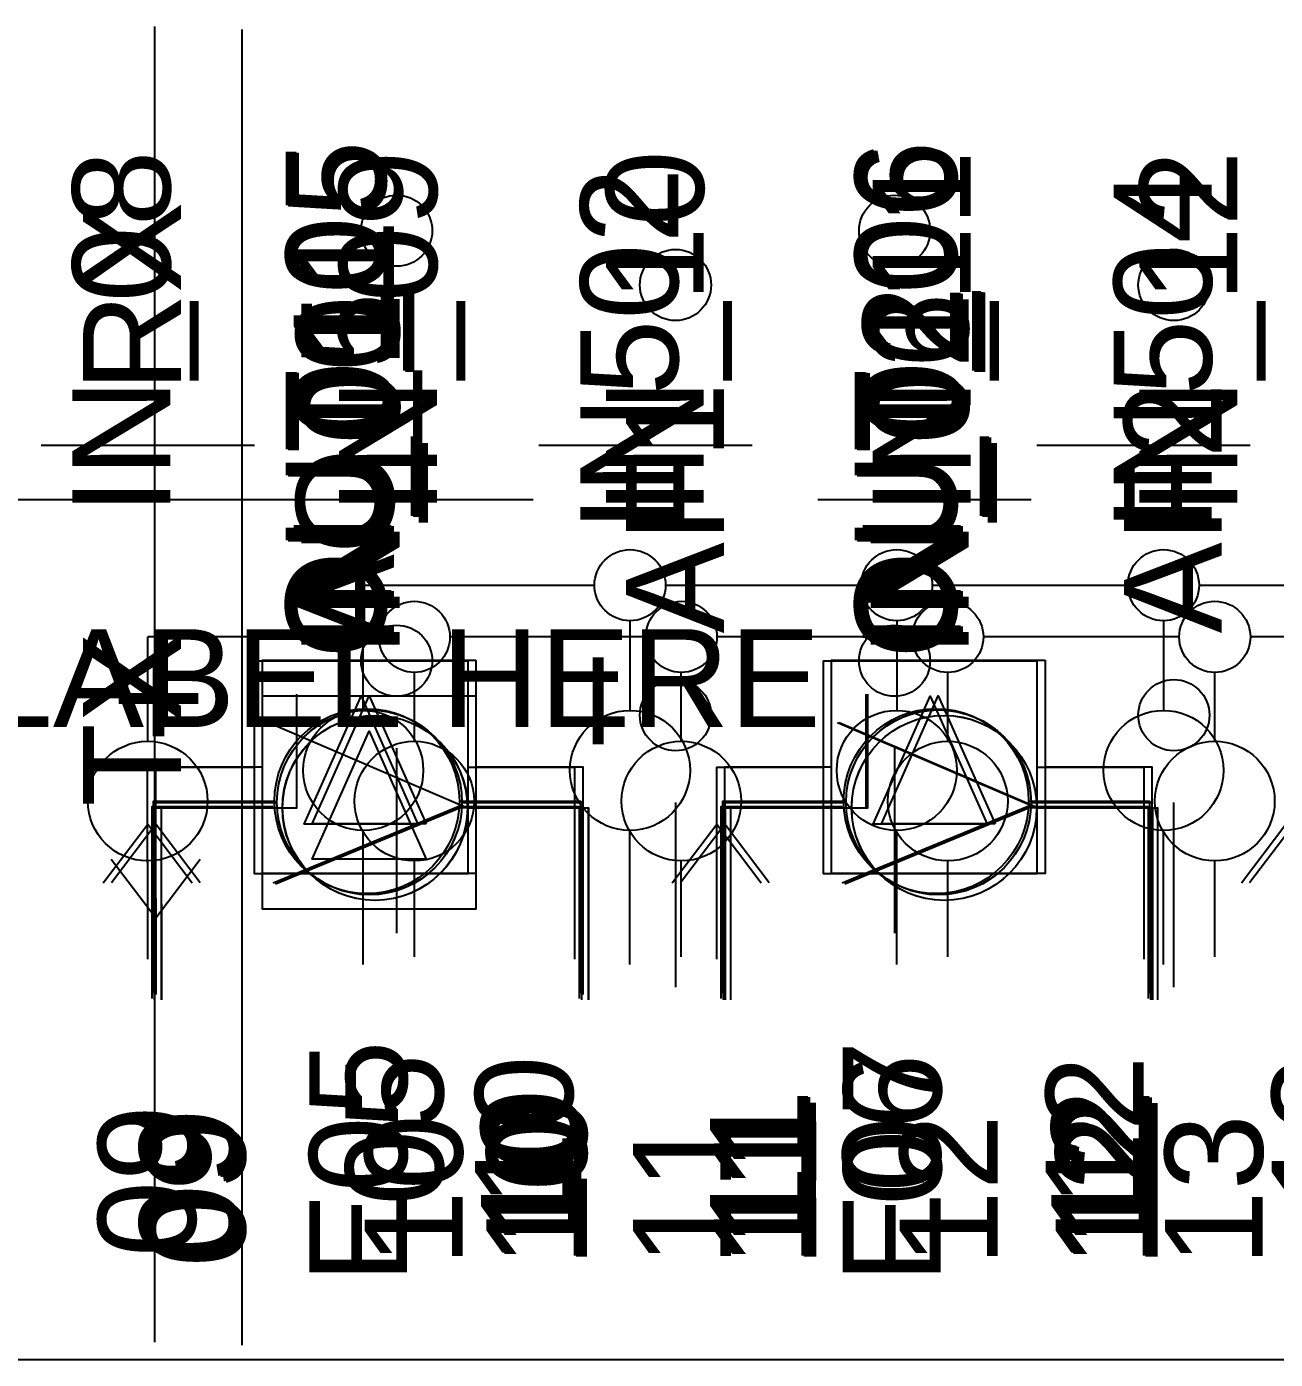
# Model space of a CAD drawing. Extents: x 1 to 47, y 1 to 35.
# Drawn here: x 29.466 to 30.344, y 11.39 to 12.327 of the extents above; entities that cross this region are included whole.
import ezdxf

# ---------------------------------------------------------------- set-up
doc = ezdxf.new("R2010")
doc.units = 0
doc.header["$MEASUREMENT"] = 0
for name, color, linetype in [('10_00______DWG_', 7, 'CONTINUOUS'), ('6_01__9-_0-___10__RTD_INPU', 7, 'CONTINUOUS'), ('6_02__9-_B-___10__RTD_INPU', 7, 'CONTINUOUS'), ('6_03__9-_1-___10__RTD_INPU', 7, 'CONTINUOUS'), ('6_04__9-_C-___10__RTD_INPU', 7, 'CONTINUOUS'), ('6_05__9-_D-___10__RTD_INPU', 7, 'CONTINUOUS'), ('6_06__9-_2A___10__RTD_INPU', 7, 'CONTINUOUS'), ('6_07__9-_2B___10__RTD_INPU', 7, 'CONTINUOUS'), ('6_08__9-_2C___10__RTD_INPU', 7, 'CONTINUOUS'), ('6_09__9-_2D___10__RTD_INPU', 7, 'CONTINUOUS'), ('6_10__9-_2G___10__RTD_INPU', 7, 'CONTINUOUS'), ('6_11__9-_3-___10__RTD_INPU', 7, 'CONTINUOUS'), ('6_12__9-_4-___10__RTD_INPU', 7, 'CONTINUOUS'), ('6_13__9-_5-___10__RTD_INPU', 7, 'CONTINUOUS'), ('6_14__9-_6-___10__RTD_INPU', 7, 'CONTINUOUS'), ('6_15__9-_70___10__RTD_INPU', 7, 'CONTINUOUS'), ('6_16__9-_L0___10__RTD_INPU', 7, 'CONTINUOUS'), ('6_17__9-_77___10__RTD_INPU', 7, 'CONTINUOUS'), ('6_18__9-_7-___10__RTD_INPU', 7, 'CONTINUOUS'), ('6_19__9-_L-___10__RTD_INPU', 7, 'CONTINUOUS'), ('7_01__0-__EMPTY', 7, 'CONTINUOUS'), ('7_02__B-___3__DI___4__DO__', 7, 'CONTINUOUS'), ('7_03__1-___4__DI___4__DO__', 7, 'CONTINUOUS'), ('7_04__C-___4__DI___4__DO__', 7, 'CONTINUOUS'), ('7_05__D-___4__DI___3__DO__', 7, 'CONTINUOUS'), ('7_06__2A___8__FORM_A_DO', 7, 'CONTINUOUS'), ('7_07__2B___8__FORM_B_DO', 7, 'CONTINUOUS'), ('7_08__2C___8__DO__6__FORM_', 7, 'CONTINUOUS'), ('7_09__2D___8__DO__2__FORM_', 7, 'CONTINUOUS'), ('7_10__2G___8__DO__4__FORM_', 7, 'CONTINUOUS'), ('7_11__3-___8__DI', 7, 'CONTINUOUS'), ('7_12__4-___14__DI', 7, 'CONTINUOUS'), ('7_13__5-___8__AI', 7, 'CONTINUOUS'), ('7_14__6-___4__AI____4__AO', 7, 'CONTINUOUS'), ('7_15__70___2__AVI____4__AF', 7, 'CONTINUOUS'), ('7_16__L0___2__LEA_AVI____4', 7, 'CONTINUOUS'), ('7_17__77___8__AFDI', 7, 'CONTINUOUS'), ('7_18__7-___2__AVI____7__DI', 7, 'CONTINUOUS'), ('7_19__L-___2__AVI____7__DI', 7, 'CONTINUOUS')]:
    doc.layers.add(name, color=color, linetype=linetype)
doc.styles.add('ARIAL', font='arial.ttf')

msp = doc.modelspace()

# ---------------------------------------------------------------- linework, layer by layer
at = {"layer": '10_00______DWG_'}
msp.add_lwpolyline([(27.43118, 11.3902), (31.30112, 11.3902)], dxfattribs=at)
at = {"layer": '6_02__9-_B-___10__RTD_INPU'}
for points in [[(29.78182, 11.85678), (29.78182, 11.70679), (29.63184, 11.70679), (29.63184, 11.85678), (29.78182, 11.85678)], [(29.7468, 11.7418), (29.66681, 11.7418), (29.70682, 11.83179), (29.7468, 11.7418)], [(29.55676, 11.64681), (29.55674, 11.78179), (29.63181, 11.78179)], [(29.78185, 11.78179), (29.85695, 11.78179), (29.85695, 11.64681)], [(29.95705, 11.64681), (29.95702, 11.78179), (30.04201, 11.78179)], [(30.17203, 11.78179), (30.25701, 11.78179), (30.25701, 11.64681)], [(29.52554, 11.7418), (29.55678, 11.70058), (29.58799, 11.7418)]]:
    msp.add_lwpolyline(points, dxfattribs=at)
msp.add_circle((30.10704, 11.78179), 0.06501, dxfattribs=at)
at = {"layer": '6_03__9-_1-___10__RTD_INPU'}
for points in [[(29.56094, 11.64293), (29.56091, 11.77791), (29.64592, 11.77791)], [(29.77594, 11.77791), (29.86093, 11.77791), (29.86093, 11.64293)], [(29.96103, 11.64293), (29.961, 11.77791), (30.04599, 11.77791)], [(30.17601, 11.77791), (30.261, 11.77791), (30.261, 11.64293)]]:
    msp.add_lwpolyline(points, dxfattribs=at)
for centre in [(29.71093, 11.77791), (30.111, 11.77791)]:
    msp.add_circle(centre, 0.06501, dxfattribs=at)
at = {"layer": '6_04__9-_C-___10__RTD_INPU'}
for points in [[(29.55696, 11.64688), (29.55693, 11.78186), (29.64194, 11.78186)], [(29.77196, 11.78186), (29.85695, 11.78186), (29.85695, 11.64688)], [(29.95705, 11.64688), (29.95702, 11.78186), (30.04201, 11.78186)], [(30.17203, 11.78186), (30.25701, 11.78186), (30.25701, 11.64688)]]:
    msp.add_lwpolyline(points, dxfattribs=at)
for centre in [(29.70695, 11.78186), (30.10704, 11.78186)]:
    msp.add_circle(centre, 0.06501, dxfattribs=at)
at = {"layer": '6_05__9-_D-___10__RTD_INPU'}
for points in [[(29.55523, 11.64769), (29.55521, 11.78267), (29.64022, 11.78267)], [(29.77024, 11.78267), (29.85523, 11.78267), (29.85523, 11.64769)], [(29.95533, 11.64769), (29.9553, 11.78267), (30.04029, 11.78267)], [(30.1703, 11.78267), (30.25529, 11.78267), (30.25529, 11.64769)]]:
    msp.add_lwpolyline(points, dxfattribs=at)
for centre in [(29.70523, 11.78267), (30.10532, 11.78267)]:
    msp.add_circle(centre, 0.06501, dxfattribs=at)
at = {"layer": '6_06__9-_2A___10__RTD_INPU'}
for points in [[(29.55424, 11.64382), (29.55424, 11.7788), (29.63933, 11.7788)], [(29.63939, 11.72512), (29.76935, 11.7788), (29.85434, 11.7788), (29.85434, 11.64382)], [(29.95422, 11.64382), (29.95422, 11.7788), (30.03932, 11.7788)], [(30.03937, 11.72512), (30.16933, 11.7788), (30.25432, 11.7788), (30.25432, 11.64382)]]:
    msp.add_lwpolyline(points, dxfattribs=at)
at = {"layer": '6_07__9-_2B___10__RTD_INPU'}
for points in [[(29.55596, 11.6429), (29.55596, 11.77795), (29.55596, 11.77795), (29.65598, 11.77793), (29.656, 11.85792)], [(29.95717, 11.6429), (29.95717, 11.77795), (29.95717, 11.77795), (30.0572, 11.77793), (30.05721, 11.85792)], [(29.63601, 11.83793), (29.77601, 11.77793), (29.85606, 11.77793), (29.85606, 11.64294)], [(30.03722, 11.83793), (30.17722, 11.77793), (30.25727, 11.77793), (30.25727, 11.64294)]]:
    msp.add_lwpolyline(points, dxfattribs=at)
at = {"layer": '6_08__9-_2C___10__RTD_INPU'}
for points in [[(29.55589, 11.64314), (29.55589, 11.77812), (29.64099, 11.77812)], [(29.64104, 11.72444), (29.771, 11.77812), (29.85599, 11.77812), (29.85599, 11.64314)], [(29.95587, 11.64314), (29.95587, 11.77812), (30.04097, 11.77812)], [(30.04102, 11.72444), (30.17099, 11.77812), (30.25598, 11.77812), (30.25598, 11.64314)]]:
    msp.add_lwpolyline(points, dxfattribs=at)
at = {"layer": '6_09__9-_2D___10__RTD_INPU'}
for points in [[(29.55596, 11.64286), (29.55596, 11.77791), (29.55596, 11.77791), (29.65598, 11.77789), (29.656, 11.85788)], [(29.95602, 11.64286), (29.95602, 11.77791), (29.95602, 11.77791), (30.05604, 11.77789), (30.05606, 11.85788)], [(29.63601, 11.83789), (29.77601, 11.77789), (29.85606, 11.77789), (29.85606, 11.6429)], [(30.03607, 11.83789), (30.17607, 11.77789), (30.25612, 11.77789), (30.25612, 11.6429)]]:
    msp.add_lwpolyline(points, dxfattribs=at)
at = {"layer": '6_10__9-_2G___10__RTD_INPU'}
for points in [[(29.55596, 11.64286), (29.55596, 11.77791), (29.55596, 11.77791), (29.65598, 11.77789), (29.656, 11.85788)], [(29.95602, 11.64286), (29.95602, 11.77791), (29.95602, 11.77791), (30.05604, 11.77789), (30.05606, 11.85788)], [(29.63601, 11.83789), (29.77601, 11.77789), (29.85606, 11.77789), (29.85606, 11.6429)], [(30.03607, 11.83789), (30.17607, 11.77789), (30.25612, 11.77789), (30.25612, 11.6429)]]:
    msp.add_lwpolyline(points, dxfattribs=at)
at = {"layer": '6_11__9-_3-___10__RTD_INPU'}
for points in [[(29.56081, 11.6429), (29.56079, 11.77789), (29.64578, 11.77789)], [(29.77579, 11.77789), (29.86078, 11.77789), (29.86078, 11.6429)], [(29.96092, 11.6429), (29.96089, 11.77789), (30.04588, 11.77789)], [(30.1759, 11.77789), (30.26089, 11.77789), (30.26089, 11.6429)]]:
    msp.add_lwpolyline(points, dxfattribs=at)
for centre in [(29.71081, 11.77789), (30.11092, 11.77789)]:
    msp.add_circle(centre, 0.06501, dxfattribs=at)
at = {"layer": '6_12__9-_4-___10__RTD_INPU'}
for points in [[(29.55113, 11.82474), (29.55113, 11.89815)], [(29.71354, 11.89815), (29.55113, 11.89815)], [(29.9012, 11.89815), (29.76354, 11.89815)], [(30.08852, 11.89815), (29.9512, 11.89815)], [(30.27617, 11.89815), (30.13852, 11.89815)], [(30.46349, 11.89815), (30.32617, 11.89815)], [(29.73854, 11.82474), (29.73854, 11.87315)], [(29.9262, 11.82474), (29.9262, 11.87315)], [(30.11352, 11.82474), (30.11352, 11.87315)], [(30.30117, 11.82474), (30.30117, 11.87315)], [(29.55113, 11.67315), (29.5512, 11.7406)], [(29.73854, 11.67315), (29.73854, 11.7406)], [(29.9262, 11.67315), (29.9262, 11.7406)], [(30.11352, 11.67315), (30.11352, 11.7406)], [(30.30117, 11.67315), (30.30117, 11.7406)]]:
    msp.add_lwpolyline(points, dxfattribs=at)
for centre, radius in [((29.73854, 11.89815), 0.025), ((29.9262, 11.89815), 0.025), ((30.11352, 11.89815), 0.025), ((30.30117, 11.89815), 0.025), ((29.55115, 11.78267), 0.04207), ((29.73854, 11.78267), 0.04207), ((29.9262, 11.78267), 0.04207), ((30.11352, 11.78267), 0.04207), ((30.30117, 11.78267), 0.04207)]:
    msp.add_circle(centre, radius, dxfattribs=at)
at = {"layer": '6_13__9-_5-___10__RTD_INPU'}
for points in [[(29.77609, 11.88143), (29.77609, 11.73145), (29.62612, 11.73145), (29.62612, 11.88143), (29.77609, 11.88143)], [(30.17616, 11.88143), (30.17616, 11.73145), (30.02617, 11.73145), (30.02617, 11.88143), (30.17616, 11.88143)], [(29.74107, 11.76644), (29.66107, 11.76644), (29.70109, 11.85645), (29.74107, 11.76644)], [(30.14114, 11.76644), (30.06114, 11.76644), (30.10115, 11.85645), (30.14114, 11.76644)], [(29.5511, 11.67147), (29.55107, 11.80645), (29.62609, 11.80645)], [(29.77612, 11.80645), (29.85122, 11.80645), (29.85122, 11.67147)], [(29.9511, 11.67147), (29.95107, 11.80645), (30.02615, 11.80645)], [(30.17618, 11.80645), (30.25128, 11.80645), (30.25128, 11.67147)], [(29.51988, 11.72523), (29.55111, 11.76647), (29.58231, 11.72523)], [(29.91988, 11.72523), (29.95111, 11.76647), (29.98232, 11.72523)], [(30.31994, 11.72523), (30.35118, 11.76647), (30.38239, 11.72523)]]:
    msp.add_lwpolyline(points, dxfattribs=at)
at = {"layer": '6_14__9-_6-___10__RTD_INPU'}
for points in [[(29.78178, 11.88175), (29.78178, 11.73177), (29.63181, 11.73177), (29.63181, 11.88175), (29.78178, 11.88175)], [(30.18185, 11.88175), (30.18185, 11.73177), (30.03186, 11.73177), (30.03186, 11.88175), (30.18185, 11.88175)], [(29.74676, 11.76676), (29.66676, 11.76676), (29.70678, 11.85677), (29.74676, 11.76676)], [(30.14683, 11.76676), (30.06683, 11.76676), (30.10684, 11.85677), (30.14683, 11.76676)], [(29.55679, 11.67179), (29.55677, 11.80678), (29.63178, 11.80678)], [(29.78181, 11.80678), (29.85691, 11.80678), (29.85691, 11.67179)], [(29.95679, 11.67179), (29.95676, 11.80678), (30.03184, 11.80678)], [(30.18187, 11.80678), (30.25697, 11.80678), (30.25697, 11.67179)], [(29.52557, 11.72556), (29.55681, 11.76679), (29.588, 11.72556)], [(29.92557, 11.72556), (29.9568, 11.76679), (29.98801, 11.72556)], [(30.32563, 11.72556), (30.35687, 11.76679), (30.38808, 11.72556)]]:
    msp.add_lwpolyline(points, dxfattribs=at)
at = {"layer": '6_15__9-_70___10__RTD_INPU'}
for points in [[(29.61737, 12.32521), (29.61737, 11.40021)], [(29.16196, 11.99483), (29.82211, 11.99483)], [(30.02212, 11.99483), (30.17207, 11.99483)], [(29.92211, 11.78182), (29.92211, 11.65183)], [(30.27208, 11.78182), (30.27208, 11.65183)]]:
    msp.add_lwpolyline(points, dxfattribs=at)
for centre in [(29.92211, 12.14555), (30.2724, 12.14555), (29.92211, 11.84311), (30.2724, 11.84311)]:
    msp.add_circle(centre, 0.02501, dxfattribs=at)
at = {"layer": '6_16__9-_L0___10__RTD_INPU'}
for points in [[(29.61737, 12.32521), (29.61737, 11.40021)], [(29.16196, 11.99483), (29.82211, 11.99483)], [(30.02212, 11.99483), (30.17207, 11.99483)], [(29.92211, 11.78182), (29.92211, 11.65183)], [(30.27208, 11.78182), (30.27208, 11.65183)]]:
    msp.add_lwpolyline(points, dxfattribs=at)
for centre in [(29.92211, 12.14555), (30.2724, 12.14555), (29.92211, 11.84311), (30.2724, 11.84311)]:
    msp.add_circle(centre, 0.02501, dxfattribs=at)
at = {"layer": '6_17__9-_77___10__RTD_INPU'}
for points in [[(29.47614, 12.03299), (29.6261, 12.03299)], [(29.82613, 12.03299), (29.97609, 12.03299)], [(30.17615, 12.03299), (30.32611, 12.03299)], [(29.72609, 11.81994), (29.72609, 11.68995)], [(30.07611, 11.81994), (30.07611, 11.68995)]]:
    msp.add_lwpolyline(points, dxfattribs=at)
for centre in [(29.72609, 12.18371), (30.07611, 12.18371), (29.72609, 11.88137), (30.07611, 11.88137)]:
    msp.add_circle(centre, 0.025, dxfattribs=at)
at = {"layer": '6_18__9-_7-___10__RTD_INPU'}
for points in [[(29.55588, 12.3272), (29.55588, 11.4022)], [(29.70261, 11.84653), (29.70261, 11.9345), (29.86513, 11.9345)], [(29.9151, 11.9345), (30.05261, 11.9345)], [(30.1026, 11.9345), (30.24011, 11.9345)], [(30.2901, 11.9345), (30.42761, 11.9345)], [(29.89011, 11.9095), (29.89011, 11.84653)], [(30.07761, 11.9095), (30.07761, 11.84653)], [(30.26511, 11.9095), (30.26511, 11.84653)], [(29.70261, 11.66784), (29.70261, 11.76204)], [(29.89011, 11.66784), (29.89011, 11.76204)], [(30.07761, 11.66784), (30.07761, 11.76204)], [(30.26511, 11.66784), (30.26511, 11.76204)]]:
    msp.add_lwpolyline(points, dxfattribs=at)
for centre, radius in [((29.89011, 11.9345), 0.025), ((30.07761, 11.9345), 0.025), ((30.26511, 11.9345), 0.025), ((29.70261, 11.80429), 0.04219), ((29.89011, 11.80429), 0.04219), ((30.07761, 11.80429), 0.04219), ((30.26511, 11.80429), 0.04219)]:
    msp.add_circle(centre, radius, dxfattribs=at)
at = {"layer": '6_19__9-_L-___10__RTD_INPU'}
for points in [[(29.55588, 12.3272), (29.55588, 11.4022)], [(29.70261, 11.84653), (29.70261, 11.9345), (29.86513, 11.9345)], [(29.9151, 11.9345), (30.05261, 11.9345)], [(30.1026, 11.9345), (30.24011, 11.9345)], [(30.2901, 11.9345), (30.42761, 11.9345)], [(29.89011, 11.9095), (29.89011, 11.84653)], [(30.07761, 11.9095), (30.07761, 11.84653)], [(30.26511, 11.9095), (30.26511, 11.84653)], [(29.70261, 11.66784), (29.70261, 11.76204)], [(29.89011, 11.66784), (29.89011, 11.76204)], [(30.07761, 11.66784), (30.07761, 11.76204)], [(30.26511, 11.66784), (30.26511, 11.76204)]]:
    msp.add_lwpolyline(points, dxfattribs=at)
for centre, radius in [((29.89011, 11.9345), 0.025), ((30.07761, 11.9345), 0.025), ((30.26511, 11.9345), 0.025), ((29.70261, 11.80429), 0.04219), ((29.89011, 11.80429), 0.04219), ((30.07761, 11.80429), 0.04219), ((30.26511, 11.80429), 0.04219)]:
    msp.add_circle(centre, radius, dxfattribs=at)
at = {"layer": '7_02__B-___3__DI___4__DO__'}
for points in [[(29.78182, 11.85678), (29.78182, 11.70679), (29.63184, 11.70679), (29.63184, 11.85678), (29.78182, 11.85678)], [(29.7468, 11.7418), (29.66681, 11.7418), (29.70682, 11.83179), (29.7468, 11.7418)], [(29.55676, 11.64681), (29.55674, 11.78179), (29.63181, 11.78179)], [(29.78185, 11.78179), (29.85695, 11.78179), (29.85695, 11.64681)], [(29.95705, 11.64681), (29.95702, 11.78179), (30.04201, 11.78179)], [(30.17203, 11.78179), (30.25701, 11.78179), (30.25701, 11.64681)], [(29.52554, 11.7418), (29.55678, 11.70058), (29.58799, 11.7418)]]:
    msp.add_lwpolyline(points, dxfattribs=at)
msp.add_circle((30.10704, 11.78179), 0.06501, dxfattribs=at)
at = {"layer": '7_03__1-___4__DI___4__DO__'}
for points in [[(29.56094, 11.64293), (29.56091, 11.77791), (29.64592, 11.77791)], [(29.77594, 11.77791), (29.86093, 11.77791), (29.86093, 11.64293)], [(29.96103, 11.64293), (29.961, 11.77791), (30.04599, 11.77791)], [(30.17601, 11.77791), (30.261, 11.77791), (30.261, 11.64293)]]:
    msp.add_lwpolyline(points, dxfattribs=at)
for centre in [(29.71093, 11.77791), (30.111, 11.77791)]:
    msp.add_circle(centre, 0.06501, dxfattribs=at)
at = {"layer": '7_04__C-___4__DI___4__DO__'}
for points in [[(29.55696, 11.64681), (29.55693, 11.78179), (29.64194, 11.78179)], [(29.77196, 11.78179), (29.85695, 11.78179), (29.85695, 11.64681)], [(29.95705, 11.64681), (29.95702, 11.78179), (30.04201, 11.78179)], [(30.17203, 11.78179), (30.25701, 11.78179), (30.25701, 11.64681)]]:
    msp.add_lwpolyline(points, dxfattribs=at)
for centre in [(29.70695, 11.78179), (30.10704, 11.78179)]:
    msp.add_circle(centre, 0.06501, dxfattribs=at)
at = {"layer": '7_05__D-___4__DI___3__DO__'}
for points in [[(29.55523, 11.64769), (29.55521, 11.78267), (29.64022, 11.78267)], [(29.77024, 11.78267), (29.85523, 11.78267), (29.85523, 11.64769)], [(29.95533, 11.64769), (29.9553, 11.78267), (30.04029, 11.78267)], [(30.1703, 11.78267), (30.25529, 11.78267), (30.25529, 11.64769)]]:
    msp.add_lwpolyline(points, dxfattribs=at)
for centre in [(29.70523, 11.78267), (30.10532, 11.78267)]:
    msp.add_circle(centre, 0.06501, dxfattribs=at)
at = {"layer": '7_06__2A___8__FORM_A_DO'}
for points in [[(29.55424, 11.64382), (29.55424, 11.7788), (29.63933, 11.7788)], [(29.63939, 11.72512), (29.76935, 11.7788), (29.85434, 11.7788), (29.85434, 11.64382)], [(29.95422, 11.64382), (29.95422, 11.7788), (30.03932, 11.7788)], [(30.03937, 11.72512), (30.16933, 11.7788), (30.25432, 11.7788), (30.25432, 11.64382)]]:
    msp.add_lwpolyline(points, dxfattribs=at)
at = {"layer": '7_07__2B___8__FORM_B_DO'}
for points in [[(29.55596, 11.6429), (29.55596, 11.77795), (29.55596, 11.77795), (29.65598, 11.77793), (29.656, 11.85792)], [(29.95717, 11.6429), (29.95717, 11.77795), (29.95717, 11.77795), (30.0572, 11.77793), (30.05721, 11.85792)], [(29.63601, 11.83793), (29.77601, 11.77793), (29.85606, 11.77793), (29.85606, 11.64294)], [(30.03722, 11.83793), (30.17722, 11.77793), (30.25727, 11.77793), (30.25727, 11.64294)]]:
    msp.add_lwpolyline(points, dxfattribs=at)
at = {"layer": '7_08__2C___8__DO__6__FORM_'}
for points in [[(29.55589, 11.64314), (29.55589, 11.77812), (29.64099, 11.77812)], [(29.64104, 11.72444), (29.771, 11.77812), (29.85599, 11.77812), (29.85599, 11.64314)], [(29.95587, 11.64314), (29.95587, 11.77812), (30.04097, 11.77812)], [(30.04102, 11.72444), (30.17099, 11.77812), (30.25598, 11.77812), (30.25598, 11.64314)]]:
    msp.add_lwpolyline(points, dxfattribs=at)
at = {"layer": '7_09__2D___8__DO__2__FORM_'}
for points in [[(29.55596, 11.64286), (29.55596, 11.77791), (29.55596, 11.77791), (29.65598, 11.77789), (29.656, 11.85788)], [(29.95602, 11.64286), (29.95602, 11.77791), (29.95602, 11.77791), (30.05604, 11.77789), (30.05606, 11.85788)], [(29.63601, 11.83789), (29.77601, 11.77789), (29.85606, 11.77789), (29.85606, 11.6429)], [(30.03607, 11.83789), (30.17607, 11.77789), (30.25612, 11.77789), (30.25612, 11.6429)]]:
    msp.add_lwpolyline(points, dxfattribs=at)
at = {"layer": '7_10__2G___8__DO__4__FORM_'}
for points in [[(29.55596, 11.64286), (29.55596, 11.77791), (29.55596, 11.77791), (29.65598, 11.77789), (29.656, 11.85788)], [(29.95602, 11.64286), (29.95602, 11.77791), (29.95602, 11.77791), (30.05604, 11.77789), (30.05606, 11.85788)], [(29.63601, 11.83789), (29.77601, 11.77789), (29.85606, 11.77789), (29.85606, 11.6429)], [(30.03607, 11.83789), (30.17607, 11.77789), (30.25612, 11.77789), (30.25612, 11.6429)]]:
    msp.add_lwpolyline(points, dxfattribs=at)
at = {"layer": '7_11__3-___8__DI'}
for points in [[(29.56081, 11.6429), (29.56079, 11.77789), (29.64578, 11.77789)], [(29.77579, 11.77789), (29.86078, 11.77789), (29.86078, 11.6429)], [(29.96092, 11.6429), (29.96089, 11.77789), (30.04588, 11.77789)], [(30.1759, 11.77789), (30.26089, 11.77789), (30.26089, 11.6429)]]:
    msp.add_lwpolyline(points, dxfattribs=at)
for centre in [(29.71081, 11.77789), (30.11092, 11.77789)]:
    msp.add_circle(centre, 0.06501, dxfattribs=at)
at = {"layer": '7_12__4-___14__DI'}
for points in [[(29.55113, 11.82474), (29.55113, 11.89815)], [(29.71354, 11.89815), (29.55113, 11.89815)], [(29.9012, 11.89815), (29.76354, 11.89815)], [(30.08852, 11.89815), (29.9512, 11.89815)], [(30.27617, 11.89815), (30.13852, 11.89815)], [(30.46349, 11.89815), (30.32617, 11.89815)], [(29.73854, 11.82474), (29.73854, 11.87315)], [(29.9262, 11.82474), (29.9262, 11.87315)], [(30.11352, 11.82474), (30.11352, 11.87315)], [(30.30117, 11.82474), (30.30117, 11.87315)], [(29.55113, 11.67315), (29.5512, 11.7406)], [(29.73854, 11.67315), (29.73854, 11.7406)], [(29.9262, 11.67315), (29.9262, 11.7406)], [(30.11352, 11.67315), (30.11352, 11.7406)], [(30.30117, 11.67315), (30.30117, 11.7406)]]:
    msp.add_lwpolyline(points, dxfattribs=at)
for centre, radius in [((29.73854, 11.89815), 0.025), ((29.9262, 11.89815), 0.025), ((30.11352, 11.89815), 0.025), ((30.30117, 11.89815), 0.025), ((29.55115, 11.78267), 0.04207), ((29.73854, 11.78267), 0.04207), ((29.9262, 11.78267), 0.04207), ((30.11352, 11.78267), 0.04207), ((30.30117, 11.78267), 0.04207)]:
    msp.add_circle(centre, radius, dxfattribs=at)
at = {"layer": '7_13__5-___8__AI'}
for points in [[(29.77609, 11.88143), (29.77609, 11.73145), (29.62612, 11.73145), (29.62612, 11.88143), (29.77609, 11.88143)], [(30.17616, 11.88143), (30.17616, 11.73145), (30.02617, 11.73145), (30.02617, 11.88143), (30.17616, 11.88143)], [(29.74107, 11.76644), (29.66107, 11.76644), (29.70109, 11.85645), (29.74107, 11.76644)], [(30.14114, 11.76644), (30.06114, 11.76644), (30.10115, 11.85645), (30.14114, 11.76644)], [(29.5511, 11.67147), (29.55107, 11.80645), (29.62609, 11.80645)], [(29.77612, 11.80645), (29.85122, 11.80645), (29.85122, 11.67147)], [(29.9511, 11.67147), (29.95107, 11.80645), (30.02615, 11.80645)], [(30.17618, 11.80645), (30.25128, 11.80645), (30.25128, 11.67147)], [(29.51988, 11.72523), (29.55111, 11.76647), (29.58231, 11.72523)], [(29.91988, 11.72523), (29.95111, 11.76647), (29.98232, 11.72523)], [(30.31994, 11.72523), (30.35118, 11.76647), (30.38239, 11.72523)]]:
    msp.add_lwpolyline(points, dxfattribs=at)
at = {"layer": '7_14__6-___4__AI____4__AO'}
for points in [[(29.78178, 11.88175), (29.78178, 11.73177), (29.63181, 11.73177), (29.63181, 11.88175), (29.78178, 11.88175)], [(30.18185, 11.88175), (30.18185, 11.73177), (30.03186, 11.73177), (30.03186, 11.88175), (30.18185, 11.88175)], [(29.74676, 11.76676), (29.66676, 11.76676), (29.70678, 11.85677), (29.74676, 11.76676)], [(30.14683, 11.76676), (30.06683, 11.76676), (30.10684, 11.85677), (30.14683, 11.76676)], [(29.55679, 11.67179), (29.55677, 11.80678), (29.63178, 11.80678)], [(29.78181, 11.80678), (29.85691, 11.80678), (29.85691, 11.67179)], [(29.95679, 11.67179), (29.95676, 11.80678), (30.03184, 11.80678)], [(30.18187, 11.80678), (30.25697, 11.80678), (30.25697, 11.67179)], [(29.52557, 11.72556), (29.55681, 11.76679), (29.588, 11.72556)], [(29.92557, 11.72556), (29.9568, 11.76679), (29.98801, 11.72556)], [(30.32563, 11.72556), (30.35687, 11.76679), (30.38808, 11.72556)]]:
    msp.add_lwpolyline(points, dxfattribs=at)
at = {"layer": '7_15__70___2__AVI____4__AF'}
for points in [[(29.61737, 12.32521), (29.61737, 11.40021)], [(29.16196, 11.99483), (29.82211, 11.99483)], [(30.02212, 11.99483), (30.17207, 11.99483)], [(29.92211, 11.78182), (29.92211, 11.65183)], [(30.27208, 11.78182), (30.27208, 11.65183)]]:
    msp.add_lwpolyline(points, dxfattribs=at)
for centre in [(29.92211, 12.14555), (30.2724, 12.14555), (29.92211, 11.84311), (30.2724, 11.84311)]:
    msp.add_circle(centre, 0.02501, dxfattribs=at)
at = {"layer": '7_16__L0___2__LEA_AVI____4'}
for points in [[(29.61737, 12.32521), (29.61737, 11.40021)], [(29.16196, 11.99483), (29.82211, 11.99483)], [(30.02212, 11.99483), (30.17207, 11.99483)], [(29.92211, 11.78182), (29.92211, 11.65183)], [(30.27208, 11.78182), (30.27208, 11.65183)]]:
    msp.add_lwpolyline(points, dxfattribs=at)
for centre in [(29.92211, 12.14555), (30.2724, 12.14555), (29.92211, 11.84311), (30.2724, 11.84311)]:
    msp.add_circle(centre, 0.02501, dxfattribs=at)
at = {"layer": '7_17__77___8__AFDI'}
for points in [[(29.47614, 12.03299), (29.6261, 12.03299)], [(29.82613, 12.03299), (29.97609, 12.03299)], [(30.17615, 12.03299), (30.32611, 12.03299)], [(29.72609, 11.81994), (29.72609, 11.68995)], [(30.07611, 11.81994), (30.07611, 11.68995)]]:
    msp.add_lwpolyline(points, dxfattribs=at)
for centre in [(29.72609, 12.18371), (30.07611, 12.18371), (29.72609, 11.88137), (30.07611, 11.88137)]:
    msp.add_circle(centre, 0.025, dxfattribs=at)
at = {"layer": '7_18__7-___2__AVI____7__DI'}
for points in [[(29.55588, 12.3272), (29.55588, 11.4022)], [(29.70261, 11.84653), (29.70261, 11.9345), (29.86513, 11.9345)], [(29.9151, 11.9345), (30.05261, 11.9345)], [(30.1026, 11.9345), (30.24011, 11.9345)], [(30.2901, 11.9345), (30.42761, 11.9345)], [(29.89011, 11.9095), (29.89011, 11.84653)], [(30.07761, 11.9095), (30.07761, 11.84653)], [(30.26511, 11.9095), (30.26511, 11.84653)], [(29.70261, 11.66784), (29.70261, 11.76204)], [(29.89011, 11.66784), (29.89011, 11.76204)], [(30.07761, 11.66784), (30.07761, 11.76204)], [(30.26511, 11.66784), (30.26511, 11.76204)]]:
    msp.add_lwpolyline(points, dxfattribs=at)
for centre, radius in [((29.89011, 11.9345), 0.025), ((30.07761, 11.9345), 0.025), ((30.26511, 11.9345), 0.025), ((29.70261, 11.80429), 0.04219), ((29.89011, 11.80429), 0.04219), ((30.07761, 11.80429), 0.04219), ((30.26511, 11.80429), 0.04219)]:
    msp.add_circle(centre, radius, dxfattribs=at)
at = {"layer": '7_19__L-___2__AVI____7__DI'}
for points in [[(29.55588, 12.3272), (29.55588, 11.4022)], [(29.70261, 11.84653), (29.70261, 11.9345), (29.86513, 11.9345)], [(29.9151, 11.9345), (30.05261, 11.9345)], [(30.1026, 11.9345), (30.24011, 11.9345)], [(30.2901, 11.9345), (30.42761, 11.9345)], [(29.89011, 11.9095), (29.89011, 11.84653)], [(30.07761, 11.9095), (30.07761, 11.84653)], [(30.26511, 11.9095), (30.26511, 11.84653)], [(29.70261, 11.66784), (29.70261, 11.76204)], [(29.89011, 11.66784), (29.89011, 11.76204)], [(30.07761, 11.66784), (30.07761, 11.76204)], [(30.26511, 11.66784), (30.26511, 11.76204)]]:
    msp.add_lwpolyline(points, dxfattribs=at)
for centre, radius in [((29.89011, 11.9345), 0.025), ((30.07761, 11.9345), 0.025), ((30.26511, 11.9345), 0.025), ((29.70261, 11.80429), 0.04219), ((29.89011, 11.80429), 0.04219), ((30.07761, 11.80429), 0.04219), ((30.26511, 11.80429), 0.04219)]:
    msp.add_circle(centre, radius, dxfattribs=at)

# ---------------------------------------------------------------- texts
at = {"layer": '6_01__9-_0-___10__RTD_INPU', "style": 'ARIAL'}
msp.add_text('PLACE EXPANSION CARD LABEL HERE', height=0.0688333, dxfattribs=at).set_placement((28.20211, 11.83474))
at = {"layer": '6_02__9-_B-___10__RTD_INPU', "style": 'ARIAL'}
for s, height, p in [('AO_01', 0.068833, (29.72416, 11.89219)), ('IN_01', 0.068833, (30.1242, 11.88767)), ('+', 0.07867, (29.5967, 11.82279)), ('–', 0.07867, (29.89672, 11.82263)), ('10', 0.068833, (29.85584, 11.47228)), ('11', 0.068833, (30.01697, 11.47228)), ('12', 0.068833, (30.25693, 11.47228)), ('09', 0.068833, (29.61583, 11.45886))]:
    msp.add_text(s, height=height, rotation=90, dxfattribs=at).set_placement(p)
at = {"layer": '6_03__9-_1-___10__RTD_INPU', "style": 'ARIAL'}
for s, p in [('IN_01', (29.72815, 11.88379)), ('IN_02', (30.12818, 11.88379)), ('10', (29.85983, 11.4684)), ('11', (30.02095, 11.4684)), ('12', (30.26091, 11.4684)), ('09', (29.61981, 11.45498))]:
    msp.add_text(s, height=0.068833, rotation=90, dxfattribs=at).set_placement(p)
at = {"layer": '6_04__9-_C-___10__RTD_INPU', "style": 'ARIAL'}
for s, p in [('IN_01', (29.72416, 11.88774)), ('IN_02', (30.1242, 11.88774)), ('10', (29.85584, 11.47235)), ('11', (30.01697, 11.47235)), ('12', (30.25693, 11.47235)), ('09', (29.61583, 11.45893))]:
    msp.add_text(s, height=0.068833, rotation=90, dxfattribs=at).set_placement(p)
at = {"layer": '6_05__9-_D-___10__RTD_INPU', "style": 'ARIAL'}
for s, p in [('IN_01', (29.72244, 11.88855)), ('IN_02', (30.12248, 11.88855)), ('10', (29.85412, 11.47316)), ('11', (30.01525, 11.47316)), ('12', (30.25521, 11.47316)), ('09', (29.61411, 11.45974))]:
    msp.add_text(s, height=0.068833, rotation=90, dxfattribs=at).set_placement(p)
at = {"layer": '6_06__9-_2A___10__RTD_INPU', "style": 'ARIAL'}
for s, p in [('OUT_05', (29.717, 11.88375)), ('OUT_06', (30.11698, 11.88375)), ('09', (29.61809, 11.45587)), ('10', (29.85808, 11.45587)), ('11', (30.01804, 11.45587)), ('12', (30.25806, 11.45587))]:
    msp.add_text(s, height=0.068833, rotation=90, dxfattribs=at).set_placement(p)
at = {"layer": '6_07__9-_2B___10__RTD_INPU', "style": 'ARIAL'}
for s, p in [('OUT_05', (29.71872, 11.88288)), ('OUT_06', (30.11993, 11.88288)), ('09', (29.61981, 11.455)), ('10', (29.8598, 11.455)), ('11', (30.02102, 11.455)), ('12', (30.26101, 11.455))]:
    msp.add_text(s, height=0.068833, rotation=90, dxfattribs=at).set_placement(p)
at = {"layer": '6_08__9-_2C___10__RTD_INPU', "style": 'ARIAL'}
for s, p in [('OUT_05', (29.71865, 11.88307)), ('OUT_06', (30.11863, 11.88307)), ('09', (29.61974, 11.45519)), ('10', (29.85973, 11.45519)), ('11', (30.0197, 11.45519)), ('12', (30.25971, 11.45519))]:
    msp.add_text(s, height=0.068833, rotation=90, dxfattribs=at).set_placement(p)
at = {"layer": '6_09__9-_2D___10__RTD_INPU', "style": 'ARIAL'}
for s, p in [('OUT_05', (29.71872, 11.88284)), ('OUT_06', (30.1187, 11.88284)), ('09', (29.61981, 11.45496)), ('10', (29.8598, 11.45496)), ('11', (30.01977, 11.45496)), ('12', (30.25978, 11.45496))]:
    msp.add_text(s, height=0.068833, rotation=90, dxfattribs=at).set_placement(p)
at = {"layer": '6_10__9-_2G___10__RTD_INPU', "style": 'ARIAL'}
for s, p in [('OUT_05', (29.71872, 11.88284)), ('OUT_06', (30.1187, 11.88284)), ('09', (29.61981, 11.45496)), ('10', (29.8598, 11.45496)), ('11', (30.01977, 11.45496)), ('12', (30.25978, 11.45496))]:
    msp.add_text(s, height=0.068833, rotation=90, dxfattribs=at).set_placement(p)
at = {"layer": '6_11__9-_3-___10__RTD_INPU', "style": 'ARIAL'}
for s, p in [('IN_05', (29.72802, 11.88376)), ('IN_06', (30.12806, 11.88376)), ('10', (29.85972, 11.46838)), ('11', (30.02084, 11.46838)), ('12', (30.26081, 11.46838)), ('09', (29.6197, 11.45496))]:
    msp.add_text(s, height=0.068833, rotation=90, dxfattribs=at).set_placement(p)
at = {"layer": '6_12__9-_4-___10__RTD_INPU', "style": 'ARIAL'}
for s, p in [('IN_08', (29.56701, 11.98368)), ('IN_09', (29.75451, 11.98368)), ('IN_10', (29.94201, 11.98368)), ('IN_11', (30.12951, 11.98368)), ('IN_12', (30.31701, 11.98368)), ('09', (29.58495, 11.4621)), ('10', (29.77244, 11.45565)), ('11', (29.96112, 11.45565)), ('12', (30.14862, 11.45565)), ('13', (30.3349, 11.45565))]:
    msp.add_text(s, height=0.068833, rotation=90, dxfattribs=at).set_placement(p)
at = {"layer": '6_13__9-_5-___10__RTD_INPU', "style": 'ARIAL'}
for s, p in [('AI_05', (29.71843, 11.91684)), ('AI_06', (30.11842, 11.91684)), ('10', (29.85011, 11.4969)), ('11', (30.01124, 11.4969)), ('12', (30.2512, 11.4969)), ('13', (30.41006, 11.4969)), ('09', (29.61012, 11.48348))]:
    msp.add_text(s, height=0.068833, rotation=90, dxfattribs=at).set_placement(p)
at = {"layer": '6_14__9-_6-___10__RTD_INPU', "style": 'ARIAL'}
for s, p in [('AI_01', (29.72412, 11.91716)), ('AI_02', (30.12411, 11.91716)), ('10', (29.8558, 11.49722)), ('11', (30.01693, 11.49722)), ('12', (30.25689, 11.49722)), ('09', (29.61581, 11.4838))]:
    msp.add_text(s, height=0.068833, rotation=90, dxfattribs=at).set_placement(p)
at = {"layer": '6_15__9-_70___10__RTD_INPU', "style": 'ARIAL'}
for s, p in [('RX', (29.5745, 12.07046)), ('AF1', (29.95612, 11.90062)), ('AF2', (30.30608, 11.90062)), ('TX', (29.5745, 11.77885)), ('E05', (29.95494, 11.42353)), ('E06', (30.30491, 11.42353))]:
    msp.add_text(s, height=0.068833, rotation=90, dxfattribs=at).set_placement(p)
at = {"layer": '6_16__9-_L0___10__RTD_INPU', "style": 'ARIAL'}
for s, p in [('RX', (29.5745, 12.07046)), ('AF1', (29.95612, 11.90062)), ('AF2', (30.30608, 11.90062)), ('TX', (29.5745, 11.77885)), ('E05', (29.95494, 11.42353)), ('E06', (30.30491, 11.42353))]:
    msp.add_text(s, height=0.068833, rotation=90, dxfattribs=at).set_placement(p)
at = {"layer": '6_17__9-_77___10__RTD_INPU', "style": 'ARIAL'}
for s, p in [('AF5', (29.75893, 11.93878)), ('AF6', (30.10892, 11.93878)), ('05', (29.75893, 11.49826)), ('06', (30.10892, 11.49826))]:
    msp.add_text(s, height=0.068833, rotation=90, dxfattribs=at).set_placement(p)
at = {"layer": '6_18__9-_7-___10__RTD_INPU', "style": 'ARIAL'}
for s, p in [('IN501', (29.73651, 11.97159)), ('IN502', (29.92401, 11.97159)), ('IN503', (30.11151, 11.97159)), ('IN504', (30.29901, 11.97159)), ('E05', (29.73345, 11.44338)), ('E06', (29.92095, 11.44338)), ('E07', (30.10845, 11.44338)), ('E08', (30.29595, 11.44338))]:
    msp.add_text(s, height=0.068833, rotation=90, dxfattribs=at).set_placement(p)
at = {"layer": '6_19__9-_L-___10__RTD_INPU', "style": 'ARIAL'}
for s, p in [('IN501', (29.73651, 11.97159)), ('IN502', (29.92401, 11.97159)), ('IN503', (30.11151, 11.97159)), ('IN504', (30.29901, 11.97159)), ('E05', (29.73345, 11.44338)), ('E06', (29.92095, 11.44338)), ('E07', (30.10845, 11.44338)), ('E08', (30.29595, 11.44338))]:
    msp.add_text(s, height=0.068833, rotation=90, dxfattribs=at).set_placement(p)
at = {"layer": '7_01__0-__EMPTY', "style": 'ARIAL'}
msp.add_text('PLACE EXPANSION CARD LABEL HERE', height=0.0688333, dxfattribs=at).set_placement((28.20211, 11.83474))
at = {"layer": '7_02__B-___3__DI___4__DO__', "style": 'ARIAL'}
for s, height, p in [('AO_01', 0.068833, (29.72416, 11.89219)), ('IN_01', 0.068833, (30.1242, 11.88767)), ('+', 0.07867, (29.5967, 11.82279)), ('–', 0.07867, (29.89672, 11.82263)), ('10', 0.068833, (29.85584, 11.47228)), ('11', 0.068833, (30.01697, 11.47228)), ('12', 0.068833, (30.25693, 11.47228)), ('09', 0.068833, (29.61583, 11.45886))]:
    msp.add_text(s, height=height, rotation=90, dxfattribs=at).set_placement(p)
at = {"layer": '7_03__1-___4__DI___4__DO__', "style": 'ARIAL'}
for s, p in [('IN_01', (29.72815, 11.88379)), ('IN_02', (30.12818, 11.88379)), ('10', (29.85983, 11.4684)), ('11', (30.02095, 11.4684)), ('12', (30.26091, 11.4684)), ('09', (29.61981, 11.45498))]:
    msp.add_text(s, height=0.068833, rotation=90, dxfattribs=at).set_placement(p)
at = {"layer": '7_04__C-___4__DI___4__DO__', "style": 'ARIAL'}
for s, p in [('IN_01', (29.72416, 11.88767)), ('IN_02', (30.1242, 11.88767)), ('10', (29.85584, 11.47228)), ('11', (30.01697, 11.47228)), ('12', (30.25693, 11.47228)), ('09', (29.61583, 11.45886))]:
    msp.add_text(s, height=0.068833, rotation=90, dxfattribs=at).set_placement(p)
at = {"layer": '7_05__D-___4__DI___3__DO__', "style": 'ARIAL'}
for s, p in [('IN_01', (29.72244, 11.88855)), ('IN_02', (30.12248, 11.88855)), ('10', (29.85412, 11.47316)), ('11', (30.01525, 11.47316)), ('12', (30.25521, 11.47316)), ('09', (29.61411, 11.45974))]:
    msp.add_text(s, height=0.068833, rotation=90, dxfattribs=at).set_placement(p)
at = {"layer": '7_06__2A___8__FORM_A_DO', "style": 'ARIAL'}
for s, p in [('OUT_05', (29.717, 11.88375)), ('OUT_06', (30.11698, 11.88375)), ('09', (29.61809, 11.45587)), ('10', (29.85808, 11.45587)), ('11', (30.01804, 11.45587)), ('12', (30.25806, 11.45587))]:
    msp.add_text(s, height=0.068833, rotation=90, dxfattribs=at).set_placement(p)
at = {"layer": '7_07__2B___8__FORM_B_DO', "style": 'ARIAL'}
for s, p in [('OUT_05', (29.71872, 11.88288)), ('OUT_06', (30.11993, 11.88288)), ('09', (29.61981, 11.455)), ('10', (29.8598, 11.455)), ('11', (30.02102, 11.455)), ('12', (30.26101, 11.455))]:
    msp.add_text(s, height=0.068833, rotation=90, dxfattribs=at).set_placement(p)
at = {"layer": '7_08__2C___8__DO__6__FORM_', "style": 'ARIAL'}
for s, p in [('OUT_05', (29.71865, 11.88307)), ('OUT_06', (30.11863, 11.88307)), ('09', (29.61974, 11.45519)), ('10', (29.85973, 11.45519)), ('11', (30.0197, 11.45519)), ('12', (30.25971, 11.45519))]:
    msp.add_text(s, height=0.068833, rotation=90, dxfattribs=at).set_placement(p)
at = {"layer": '7_09__2D___8__DO__2__FORM_', "style": 'ARIAL'}
for s, p in [('OUT_05', (29.71872, 11.88284)), ('OUT_06', (30.1187, 11.88284)), ('09', (29.61981, 11.45496)), ('10', (29.8598, 11.45496)), ('11', (30.01977, 11.45496)), ('12', (30.25978, 11.45496))]:
    msp.add_text(s, height=0.068833, rotation=90, dxfattribs=at).set_placement(p)
at = {"layer": '7_10__2G___8__DO__4__FORM_', "style": 'ARIAL'}
for s, p in [('OUT_05', (29.71872, 11.88284)), ('OUT_06', (30.1187, 11.88284)), ('09', (29.61981, 11.45496)), ('10', (29.8598, 11.45496)), ('11', (30.01977, 11.45496)), ('12', (30.25978, 11.45496))]:
    msp.add_text(s, height=0.068833, rotation=90, dxfattribs=at).set_placement(p)
at = {"layer": '7_11__3-___8__DI', "style": 'ARIAL'}
for s, p in [('IN_05', (29.72802, 11.88376)), ('IN_06', (30.12806, 11.88376)), ('10', (29.85972, 11.46838)), ('11', (30.02084, 11.46838)), ('12', (30.26081, 11.46838)), ('09', (29.6197, 11.45496))]:
    msp.add_text(s, height=0.068833, rotation=90, dxfattribs=at).set_placement(p)
at = {"layer": '7_12__4-___14__DI', "style": 'ARIAL'}
for s, p in [('IN_08', (29.56701, 11.98368)), ('IN_09', (29.75451, 11.98368)), ('IN_10', (29.94201, 11.98368)), ('IN_11', (30.12951, 11.98368)), ('IN_12', (30.31701, 11.98368)), ('09', (29.58495, 11.4621)), ('10', (29.77244, 11.45565)), ('11', (29.96112, 11.45565)), ('12', (30.14862, 11.45565)), ('13', (30.3349, 11.45565))]:
    msp.add_text(s, height=0.068833, rotation=90, dxfattribs=at).set_placement(p)
at = {"layer": '7_13__5-___8__AI', "style": 'ARIAL'}
for s, p in [('AI_05', (29.71843, 11.91684)), ('AI_06', (30.11842, 11.91684)), ('10', (29.85011, 11.4969)), ('11', (30.01124, 11.4969)), ('12', (30.2512, 11.4969)), ('13', (30.41006, 11.4969)), ('09', (29.61012, 11.48348))]:
    msp.add_text(s, height=0.068833, rotation=90, dxfattribs=at).set_placement(p)
at = {"layer": '7_14__6-___4__AI____4__AO', "style": 'ARIAL'}
for s, p in [('AI_01', (29.72412, 11.91716)), ('AI_02', (30.12411, 11.91716)), ('10', (29.8558, 11.49722)), ('11', (30.01693, 11.49722)), ('12', (30.25689, 11.49722)), ('09', (29.61581, 11.4838))]:
    msp.add_text(s, height=0.068833, rotation=90, dxfattribs=at).set_placement(p)
at = {"layer": '7_15__70___2__AVI____4__AF', "style": 'ARIAL'}
for s, p in [('RX', (29.5745, 12.07046)), ('AF1', (29.95612, 11.90062)), ('AF2', (30.30608, 11.90062)), ('TX', (29.5745, 11.77885)), ('E05', (29.95494, 11.42353)), ('E06', (30.30491, 11.42353))]:
    msp.add_text(s, height=0.068833, rotation=90, dxfattribs=at).set_placement(p)
at = {"layer": '7_16__L0___2__LEA_AVI____4', "style": 'ARIAL'}
for s, p in [('RX', (29.5745, 12.07046)), ('AF1', (29.95612, 11.90062)), ('AF2', (30.30608, 11.90062)), ('TX', (29.5745, 11.77885)), ('E05', (29.95494, 11.42353)), ('E06', (30.30491, 11.42353))]:
    msp.add_text(s, height=0.068833, rotation=90, dxfattribs=at).set_placement(p)
at = {"layer": '7_17__77___8__AFDI', "style": 'ARIAL'}
for s, p in [('AF5', (29.75893, 11.93878)), ('AF6', (30.10892, 11.93878)), ('05', (29.75893, 11.49826)), ('06', (30.10892, 11.49826))]:
    msp.add_text(s, height=0.068833, rotation=90, dxfattribs=at).set_placement(p)
at = {"layer": '7_18__7-___2__AVI____7__DI', "style": 'ARIAL'}
for s, p in [('IN501', (29.73651, 11.97159)), ('IN502', (29.92401, 11.97159)), ('IN503', (30.11151, 11.97159)), ('IN504', (30.29901, 11.97159)), ('E05', (29.73345, 11.44338)), ('E06', (29.92095, 11.44338)), ('E07', (30.10845, 11.44338)), ('E08', (30.29595, 11.44338))]:
    msp.add_text(s, height=0.068833, rotation=90, dxfattribs=at).set_placement(p)
at = {"layer": '7_19__L-___2__AVI____7__DI', "style": 'ARIAL'}
for s, p in [('IN501', (29.73651, 11.97159)), ('IN502', (29.92401, 11.97159)), ('IN503', (30.11151, 11.97159)), ('IN504', (30.29901, 11.97159)), ('E05', (29.73345, 11.44338)), ('E06', (29.92095, 11.44338)), ('E07', (30.10845, 11.44338)), ('E08', (30.29595, 11.44338))]:
    msp.add_text(s, height=0.068833, rotation=90, dxfattribs=at).set_placement(p)

doc.saveas('drawing.dxf')
